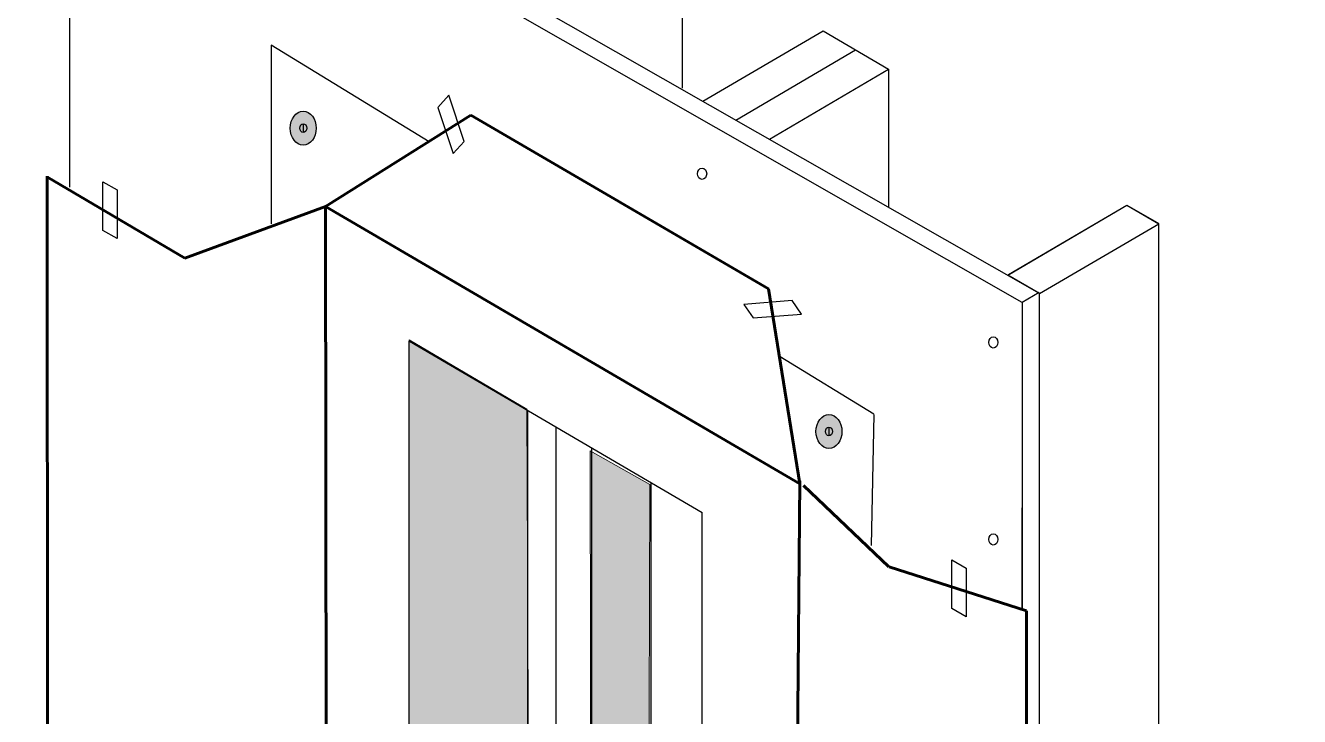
# Model space of a CAD drawing. Extents: x -1337 to 5791, y -3809 to 1769.
# Drawn here: x -562.2 to -202.6, y 1221.9 to 1416.9 of the extents above; entities that cross this region are included whole.
import ezdxf

# ---------------------------------------------------------------- set-up
doc = ezdxf.new("R2010")
doc.units = 0
doc.header["$MEASUREMENT"] = 0
for name, color, linetype, lineweight in [('G-ANNO-TTLB', 7, 'Continuous', 0), ('Layer 12', 7, 'Continuous', 0), ('TYVEK', 7, 'Continuous', 0), ('WALL SCRATCH', 7, 'Continuous', 0)]:
    doc.layers.add(name, color=color, linetype=linetype, lineweight=lineweight)

# ---------------------------------------------------------------- blocks, each defined once
blk = doc.blocks.new('Block_153')
at = {"layer": 'WALL SCRATCH', "true_color": 0x003b71, "transparency": 33554687}
h = blk.add_hatch(color=156, dxfattribs=at)
h.dxf.hatch_style = 2
edge = h.paths.add_edge_path()
edge.add_ellipse((-483.78, 1387.91), major_axis=(0, 4.78), ratio=0.766948, start_angle=0, end_angle=360)
at = {"layer": 'WALL SCRATCH', "color": 18, "lineweight": 25, "true_color": 0x080808}
blk.add_line((-483.78, 1389.17), (-483.78, 1386.71), dxfattribs=at)
at = {"layer": 'WALL SCRATCH', "color": 18, "lineweight": 25, "true_color": 0x000000}
blk.add_ellipse((-483.78, 1387.91), major_axis=(0, 4.78), ratio=0.766948, dxfattribs=at)
at = {"layer": 'WALL SCRATCH', "color": 18, "lineweight": 25, "true_color": 0x080808}
blk.add_ellipse((-483.78, 1387.94), major_axis=(0, 1.23), ratio=0.788846, dxfattribs=at)
blk = doc.blocks.new('Block_154')
at = {"layer": 'WALL SCRATCH', "true_color": 0x003b71, "transparency": 33554687}
h = blk.add_hatch(color=156, dxfattribs=at)
h.dxf.hatch_style = 2
edge = h.paths.add_edge_path()
edge.add_ellipse((-483.78, 1182.36), major_axis=(0, 4.78), ratio=0.766948, start_angle=0, end_angle=360)
at = {"layer": 'WALL SCRATCH', "color": 18, "lineweight": 25, "true_color": 0x080808}
for p, q in [((-483.78, 1183.63), (-483.78, 1181.16)), ((-484.76, 1182.39), (-482.81, 1182.39))]:
    blk.add_line(p, q, dxfattribs=at)
at = {"layer": 'WALL SCRATCH', "color": 8, "lineweight": 25, "true_color": 0x808080}
blk.add_lwpolyline([(-484.3, 1177.25)], dxfattribs=at)
at = {"layer": 'WALL SCRATCH', "color": 18, "lineweight": 25, "true_color": 0x000000}
blk.add_ellipse((-483.78, 1182.36), major_axis=(0, 4.78), ratio=0.766948, dxfattribs=at)
at = {"layer": 'WALL SCRATCH', "color": 18, "lineweight": 25, "true_color": 0x080808}
blk.add_ellipse((-483.78, 1182.39), major_axis=(0, 1.23), ratio=0.788846, dxfattribs=at)
blk = doc.blocks.new('Block_152')
at = {"layer": 'WALL SCRATCH'}
for name in ['Block_153', 'Block_154']:
    blk.add_blockref(name, (0, 0), dxfattribs=at)
blk = doc.blocks.new('Block_156')
at = {"layer": 'WALL SCRATCH', "true_color": 0x003b71, "transparency": 33554687}
h = blk.add_hatch(color=156, dxfattribs=at)
h.dxf.hatch_style = 2
edge = h.paths.add_edge_path()
edge.add_ellipse((-335.4, 1302.3), major_axis=(0, 4.78), ratio=0.766948, start_angle=0, end_angle=360)
at = {"layer": 'WALL SCRATCH', "color": 18, "lineweight": 25, "true_color": 0x080808}
blk.add_line((-335.4, 1303.56), (-335.4, 1301.09), dxfattribs=at)
at = {"layer": 'WALL SCRATCH', "color": 18, "lineweight": 25, "true_color": 0x000000}
blk.add_ellipse((-335.4, 1302.3), major_axis=(0, 4.78), ratio=0.766948, dxfattribs=at)
at = {"layer": 'WALL SCRATCH', "color": 18, "lineweight": 25, "true_color": 0x080808}
blk.add_ellipse((-335.4, 1302.33), major_axis=(0, 1.23), ratio=0.788846, dxfattribs=at)
blk = doc.blocks.new('Block_157')
at = {"layer": 'WALL SCRATCH', "true_color": 0x003b71, "transparency": 33554687}
h = blk.add_hatch(color=156, dxfattribs=at)
h.dxf.hatch_style = 2
edge = h.paths.add_edge_path()
edge.add_ellipse((-335.4, 1103.56), major_axis=(0, 4.78), ratio=0.766948, start_angle=0, end_angle=360)
at = {"layer": 'WALL SCRATCH', "color": 18, "lineweight": 25, "true_color": 0x080808}
for p, q in [((-335.4, 1104.82), (-335.4, 1102.36)), ((-336.38, 1103.59), (-334.43, 1103.59))]:
    blk.add_line(p, q, dxfattribs=at)
at = {"layer": 'WALL SCRATCH', "color": 8, "lineweight": 25, "true_color": 0x808080}
blk.add_lwpolyline([(-335.91, 1098.45)], dxfattribs=at)
at = {"layer": 'WALL SCRATCH', "color": 18, "lineweight": 25, "true_color": 0x000000}
blk.add_ellipse((-335.4, 1103.56), major_axis=(0, 4.78), ratio=0.766948, dxfattribs=at)
at = {"layer": 'WALL SCRATCH', "color": 18, "lineweight": 25, "true_color": 0x080808}
blk.add_ellipse((-335.4, 1103.59), major_axis=(0, 1.23), ratio=0.788846, dxfattribs=at)
blk = doc.blocks.new('Block_155')
at = {"layer": 'WALL SCRATCH'}
for name in ['Block_156', 'Block_157']:
    blk.add_blockref(name, (0, 0), dxfattribs=at)
blk = doc.blocks.new('Block_151')
at = {"layer": 'WALL SCRATCH'}
for name in ['Block_152', 'Block_155']:
    blk.add_blockref(name, (0, 0), dxfattribs=at)

msp = doc.modelspace()

# ---------------------------------------------------------------- hatches: boundary and pattern name
at = {"layer": 'G-ANNO-TTLB', "true_color": 0xff00ff, "transparency": 33554687}
h = msp.add_hatch(color=6, dxfattribs=at)
edge = h.paths.add_edge_path()
edge.add_spline(control_points=[(1773.02, -796.5), (1773.02, -796.5), (-1156.5, -796.5), (-1156.5, -796.5), (-1156.5, -796.5), (-1156.5, 1660.5), (-1156.5, 1660.5), (-1156.5, 1660.5), (1773.02, 1660.5), (1773.02, 1660.5), (1773.02, 1660.5), (1773.02, -796.5), (1773.02, -796.5)], knot_values=[0, 0, 0, 0, 1, 1, 1, 2, 2, 2, 3, 3, 3, 4, 4, 4, 4], degree=3, periodic=0)
edge = h.paths.add_edge_path()
edge.add_spline(control_points=[(-1147.5, 1651.5), (-1147.5, 1651.5), (-1147.5, -787.5), (-1147.5, -787.5), (-1147.5, -787.5), (1764.02, -787.5), (1764.02, -787.5), (1764.02, -787.5), (1764.02, 1651.5), (1764.02, 1651.5), (1764.02, 1651.5), (-1147.5, 1651.5), (-1147.5, 1651.5)], knot_values=[0, 0, 0, 0, 1, 1, 1, 2, 2, 2, 3, 3, 3, 4, 4, 4, 4], degree=3, periodic=0)
edge.add_line((-1147.5, 1651.5), (-1147.5, 1651.5))
at = {"layer": 'Layer 12', "true_color": 0x808080, "transparency": 33554495}
h = msp.add_hatch(color=8, dxfattribs=at)
h.dxf.hatch_style = 2
h.paths.add_polyline_path([(-454.02, 1185.13), (-453.9, 1328.17), (-420.69, 1308.56), (-420.21, 1203.66)])
h = msp.add_hatch(color=8, dxfattribs=at)
h.dxf.hatch_style = 2
h.paths.add_polyline_path([(-386.29, 1190.27), (-402.58, 1180.45), (-402.79, 1296.85), (-385.99, 1287.37)])

# ---------------------------------------------------------------- linework, layer by layer
at = {"layer": 'G-ANNO-TTLB'}
for points in [[(1773.02, -796.5), (1773.02, -796.5), (-1156.5, -796.5), (-1156.5, -796.5), (-1156.5, -796.5), (-1156.5, 1660.5), (-1156.5, 1660.5), (-1156.5, 1660.5), (1773.02, 1660.5), (1773.02, 1660.5), (1773.02, 1660.5), (1773.02, -796.5), (1773.02, -796.5)], [(-1147.5, 1651.5), (-1147.5, 1651.5), (-1147.5, -787.5), (-1147.5, -787.5), (-1147.5, -787.5), (1764.02, -787.5), (1764.02, -787.5), (1764.02, -787.5), (1764.02, 1651.5), (1764.02, 1651.5), (1764.02, 1651.5), (-1147.5, 1651.5), (-1147.5, 1651.5)]]:
    msp.add_open_spline(points, degree=3, knots=[0, 0, 0, 0, 1, 1, 1, 2, 2, 2, 3, 3, 3, 4, 4, 4, 4], dxfattribs=at)
at = {"layer": 'Layer 12'}
for points in [[(-454.02, 1185.13), (-453.9, 1328.17), (-420.69, 1308.56), (-420.21, 1203.66)], [(-386.29, 1190.27), (-402.58, 1180.45), (-402.79, 1296.85), (-385.99, 1287.37)]]:
    msp.add_lwpolyline(points, close=True, dxfattribs=at)
at = {"layer": 'TYVEK', "color": 18, "lineweight": 60, "true_color": 0x000000}
for p, q in [((-477.49, 1365.78), (-436.48, 1391.54)), ((-436.48, 1391.54), (-352.46, 1342.56)), ((-555.99, 1197.75), (-556.08, 1374.39)), ((-555.99, 1374.04), (-517.23, 1351.19)), ((-517.23, 1351.19), (-477.49, 1365.78)), ((-477.25, 1194.02), (-477.49, 1365.78)), ((-343.62, 1287.53), (-477.49, 1365.78)), ((-343.62, 1287.53), (-352.46, 1342.56)), ((-344.97, 1143.21), (-343.61, 1288.38)), ((-318.53, 1264.14), (-342.64, 1287.04)), ((-318.4, 1264.07), (-279.64, 1251.64)), ((-279.64, 1081.53), (-279.64, 1251.64))]:
    msp.add_line(p, q, dxfattribs=at)
at = {"layer": 'TYVEK', "color": 18, "lineweight": 25, "true_color": 0x000000}
for p, q in [((-453.85, 1156.39), (-453.85, 1327.83)), ((-453.76, 1327.83), (-371.18, 1279.43)), ((-420.37, 1203.33), (-420.37, 1308.26)), ((-412.43, 1198.74), (-412.43, 1303.6)), ((-402.37, 1180.7), (-402.37, 1297.71)), ((-385.57, 1190.15), (-385.57, 1287.87)), ((-371.23, 1108.5), (-371.18, 1279.43))]:
    msp.add_line(p, q, dxfattribs=at)
at = {"layer": 'TYVEK', "color": 2, "lineweight": 25, "true_color": 0xffff00}
msp.add_line((-280.92, 1252.05), (-280.92, 1280.71), dxfattribs=at)
for points in [[(-438.39, 1384.18), (-442.71, 1397.24), (-445.82, 1393.77), (-441.5, 1380.71)], [(-540.35, 1359.04), (-540.35, 1372.8), (-536.31, 1370.48), (-536.31, 1356.72)], [(-345.75, 1339.26), (-359.46, 1338.18), (-356.83, 1334.33), (-343.12, 1335.42)], [(-300.77, 1252.32), (-300.77, 1266.07), (-296.73, 1263.76), (-296.73, 1250)]]:
    msp.add_lwpolyline(points, close=True, dxfattribs=at)
at = {"layer": 'WALL SCRATCH', "color": 2, "lineweight": 25, "true_color": 0xffff00}
for p, q in [((-549.71, 1492.22), (-549.71, 1371.22)), ((-280.91, 1338.73), (-549.71, 1492.22)), ((-275.96, 1341.26), (-544.75, 1494.75)), ((-276.11, 1341.52), (-280.92, 1338.73)), ((-275.96, 916.9), (-275.96, 1341.26)), ((-280.77, 1252.05), (-280.77, 1338.59))]:
    msp.add_line(p, q, dxfattribs=at)
at = {"layer": 'WALL SCRATCH', "color": 33, "lineweight": 25, "true_color": 0xcc9966}
for p, q in [((-376.77, 1399.22), (-376.79, 1437.96)), ((-370.96, 1395.51), (-337.03, 1415.37)), ((-337.03, 1415.37), (-318.57, 1404.53)), ((-361.67, 1390.2), (-327.88, 1409.99)), ((-352.23, 1384.81), (-318.57, 1404.53)), ((-318.57, 1404.51), (-318.57, 1365.59)), ((-284.71, 1346.57), (-251.3, 1366.14)), ((-251.3, 1366.14), (-242.33, 1360.95)), ((-275.97, 1341.26), (-242.33, 1360.95)), ((-242.35, 936.47), (-242.35, 1360.83))]:
    msp.add_line(p, q, dxfattribs=at)
at = {"layer": 'WALL SCRATCH', "color": 18, "lineweight": 25, "true_color": 0x000000}
for p, q in [((-448.28, 1384.04), (-492.8, 1411.31)), ((-492.8, 1411.31), (-492.8, 1360.95)), ((-322.76, 1307.16), (-349.18, 1323.34)), ((-322.77, 1307.08), (-323.52, 1270.16))]:
    msp.add_line(p, q, dxfattribs=at)
msp.add_lwpolyline([(-492.8, 1411.31)], dxfattribs=at)
at = {"layer": 'WALL SCRATCH', "color": 8, "lineweight": 25, "true_color": 0x808080}
msp.add_lwpolyline([(-453.81, 1409.07)], dxfattribs=at)
at = {"layer": 'WALL SCRATCH', "color": 252, "lineweight": 25, "true_color": 0x848484}
msp.add_lwpolyline([(-453.81, 1405.56)], dxfattribs=at)
msp.add_lwpolyline([(-453.81, 1405.56)], dxfattribs=at)
at = {"layer": 'WALL SCRATCH', "color": 33, "lineweight": 25, "true_color": 0xcc9966}
msp.add_lwpolyline([(-275.96, 1341.26), (-284.96, 1346.42), (-251.31, 1366.13), (-242.31, 1360.96)], dxfattribs=at)
at = {"layer": 'WALL SCRATCH', "color": 252, "lineweight": 25, "true_color": 0x848484}
for centre in [(-371.21, 1375.04), (-289.03, 1327.43), (-289.03, 1271.83)]:
    msp.add_ellipse(centre, major_axis=(0, 1.59), ratio=0.812499, dxfattribs=at)

# ---------------------------------------------------------------- block references
at = {"layer": 'WALL SCRATCH'}
msp.add_blockref('Block_151', (0, 0), dxfattribs=at)

doc.saveas('drawing.dxf')
